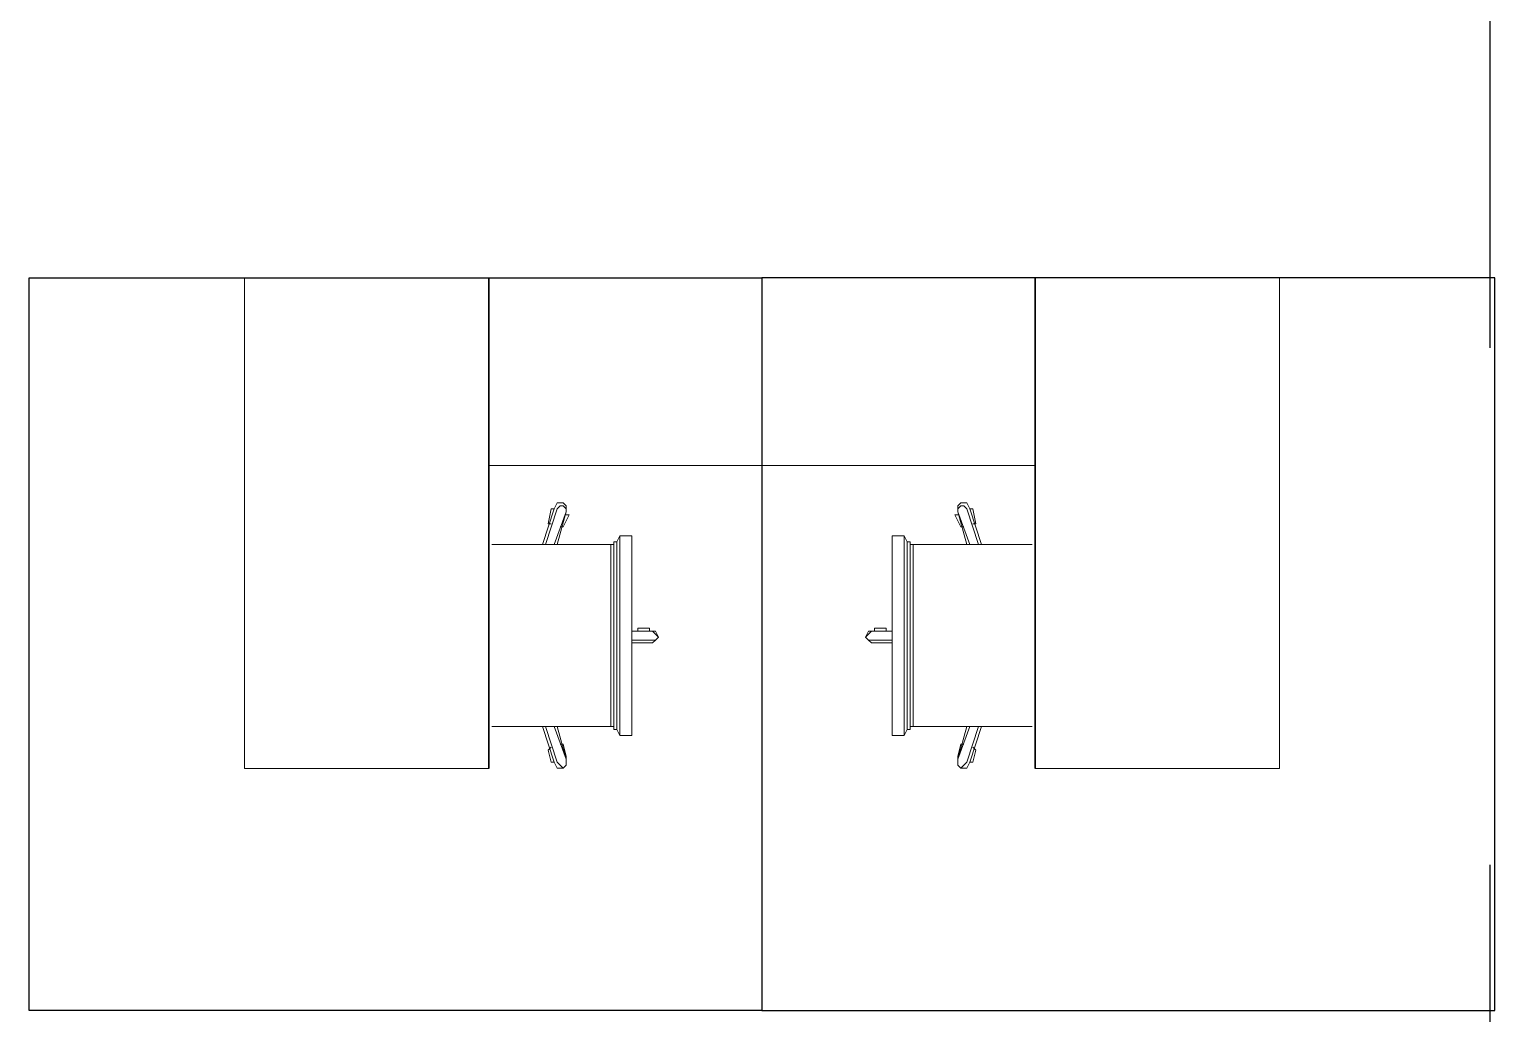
# Model space of a CAD drawing. Header units: millimetres. Extents: x 2148 to 2681, y 758 to 986.
# Drawn here: x 2601.71 to 2603.51, y 945.02 to 946.229 of the extents above; entities that cross this region are included whole.
import ezdxf

# ---------------------------------------------------------------- set-up
doc = ezdxf.new("R2010")
doc.units = ezdxf.units.MM
doc.linetypes.add('CENTER2', pattern=[28.575, 19.05, -3.175, 3.175, -3.175])
for name, color, linetype in [('at_Entity', 7, 'Continuous'), ('D', 1, 'Continuous'), ('S_GRID LINES', 252, 'Continuous')]:
    doc.layers.add(name, color=color, linetype=linetype)

msp = doc.modelspace()

# ---------------------------------------------------------------- linework, layer by layer
at = {"layer": 'at_Entity', "color": 0, "lineweight": 15}
for p, q in [((2601.9743082, 945.9235557, 0), (2602.6100848, 945.9235557, 0)), ((2601.9743082, 945.320837, 0), (2601.9743082, 945.9235557, 0)), ((2601.9743082, 945.9235557, 0), (2602.6100848, 945.9235557, 0)), ((2601.9743082, 945.320837, 0), (2601.9743082, 945.9235557, 0)), ((2603.2458615, 945.9235557, 0), (2602.6100848, 945.9235557, 0)), ((2603.2458615, 945.9235557, 0), (2602.6100848, 945.9235557, 0)), ((2603.2458615, 945.320837, 0), (2603.2458615, 945.9235557, 0)), ((2603.2458615, 945.320837, 0), (2603.2458615, 945.9235557, 0)), ((2602.2744272, 945.6929762, 0), (2602.6100848, 945.6929762, 0)), ((2602.2744272, 945.6929762, 0), (2602.6100848, 945.6929762, 0)), ((2602.9457424, 945.6929762, 0), (2602.6100848, 945.6929762, 0)), ((2602.9457424, 945.6929762, 0), (2602.6100848, 945.6929762, 0)), ((2602.3403075, 945.5957663, 0), (2602.3549475, 945.6396857, 0)), ((2602.3403075, 945.5957663, 0), (2602.3549475, 945.6396857, 0)), ((2602.3586074, 945.6396857, 0), (2602.3439674, 945.5957663, 0)), ((2602.3586074, 945.6396857, 0), (2602.3439674, 945.5957663, 0)), ((2602.3476272, 945.6213859, 0), (2602.3512871, 945.6396857, 0)), ((2602.3476272, 945.6213859, 0), (2602.3512871, 945.6396857, 0)), ((2602.3512871, 945.6396857, 0), (2602.3549475, 945.6396857, 0)), ((2602.3512871, 945.6396857, 0), (2602.3549475, 945.6396857, 0)), ((2602.3549475, 945.6396857, 0), (2602.3586074, 945.647006, 0)), ((2602.3549475, 945.6396857, 0), (2602.3586074, 945.647006, 0)), ((2602.3549475, 945.5957663, 0), (2602.3695875, 945.6360259, 0)), ((2602.3549475, 945.5957663, 0), (2602.3695875, 945.6360259, 0)), ((2602.3586074, 945.647006, 0), (2602.3659271, 945.647006, 0)), ((2602.3586074, 945.647006, 0), (2602.3659271, 945.647006, 0)), ((2602.3622672, 945.6433462, 0), (2602.3586074, 945.6396857, 0)), ((2602.3622672, 945.6433462, 0), (2602.3586074, 945.6396857, 0)), ((2602.3695875, 945.6360259, 0), (2602.3586074, 945.5957663, 0)), ((2602.3695875, 945.6360259, 0), (2602.3586074, 945.5957663, 0)), ((2602.3659271, 945.6433462, 0), (2602.3622672, 945.6433462, 0)), ((2602.3659271, 945.6433462, 0), (2602.3622672, 945.6433462, 0)), ((2602.3659271, 945.647006, 0), (2602.3695875, 945.6433462, 0)), ((2602.3659271, 945.647006, 0), (2602.3695875, 945.6433462, 0)), ((2602.3695875, 945.6396857, 0), (2602.3659271, 945.6433462, 0)), ((2602.3695875, 945.6396857, 0), (2602.3659271, 945.6433462, 0)), ((2602.3732474, 945.632366, 0), (2602.3659271, 945.617726, 0)), ((2602.3732474, 945.632366, 0), (2602.3659271, 945.617726, 0)), ((2602.3695875, 945.6433462, 0), (2602.3695875, 945.6360259, 0)), ((2602.3695875, 945.6433462, 0), (2602.3695875, 945.6360259, 0)), ((2602.3695875, 945.6360259, 0), (2602.3695875, 945.6396857, 0)), ((2602.3695875, 945.6360259, 0), (2602.3695875, 945.6396857, 0)), ((2602.3695875, 945.632366, 0), (2602.3732474, 945.632366, 0)), ((2602.3695875, 945.632366, 0), (2602.3732474, 945.632366, 0)), ((2602.8505822, 945.632366, 0), (2602.8469223, 945.632366, 0)), ((2602.8469223, 945.632366, 0), (2602.8542426, 945.617726, 0)), ((2602.8505822, 945.632366, 0), (2602.8469223, 945.632366, 0)), ((2602.8469223, 945.632366, 0), (2602.8542426, 945.617726, 0)), ((2602.8542426, 945.647006, 0), (2602.8505822, 945.6433462, 0)), ((2602.8542426, 945.647006, 0), (2602.8505822, 945.6433462, 0)), ((2602.8505822, 945.6433462, 0), (2602.8505822, 945.6360259, 0)), ((2602.8505822, 945.6396857, 0), (2602.8542426, 945.6433462, 0)), ((2602.8505822, 945.6433462, 0), (2602.8505822, 945.6360259, 0)), ((2602.8505822, 945.6396857, 0), (2602.8542426, 945.6433462, 0)), ((2602.8505822, 945.6360259, 0), (2602.8505822, 945.6396857, 0)), ((2602.8505822, 945.6360259, 0), (2602.8505822, 945.6396857, 0)), ((2602.8652221, 945.5957663, 0), (2602.8505822, 945.6360259, 0)), ((2602.8505822, 945.6360259, 0), (2602.8615623, 945.5957663, 0)), ((2602.8652221, 945.5957663, 0), (2602.8505822, 945.6360259, 0)), ((2602.8505822, 945.6360259, 0), (2602.8615623, 945.5957663, 0)), ((2602.8615623, 945.647006, 0), (2602.8542426, 945.647006, 0)), ((2602.8615623, 945.647006, 0), (2602.8542426, 945.647006, 0)), ((2602.8542426, 945.6433462, 0), (2602.8579025, 945.6433462, 0)), ((2602.8542426, 945.6433462, 0), (2602.8579025, 945.6433462, 0)), ((2602.8579025, 945.6433462, 0), (2602.8615623, 945.6396857, 0)), ((2602.8579025, 945.6433462, 0), (2602.8615623, 945.6396857, 0)), ((2602.8652221, 945.6396857, 0), (2602.8615623, 945.647006, 0)), ((2602.8652221, 945.6396857, 0), (2602.8615623, 945.647006, 0)), ((2602.8615623, 945.6396857, 0), (2602.8762023, 945.5957663, 0)), ((2602.8615623, 945.6396857, 0), (2602.8762023, 945.5957663, 0)), ((2602.8798621, 945.5957663, 0), (2602.8652221, 945.6396857, 0)), ((2602.8688826, 945.6396857, 0), (2602.8652221, 945.6396857, 0)), ((2602.8798621, 945.5957663, 0), (2602.8652221, 945.6396857, 0)), ((2602.8688826, 945.6396857, 0), (2602.8652221, 945.6396857, 0)), ((2602.8725425, 945.6213859, 0), (2602.8688826, 945.6396857, 0)), ((2602.8725425, 945.6213859, 0), (2602.8688826, 945.6396857, 0)), ((2602.3512871, 945.6213859, 0), (2602.3476272, 945.6213859, 0)), ((2602.3512871, 945.6213859, 0), (2602.3476272, 945.6213859, 0)), ((2602.3659271, 945.617726, 0), (2602.3622672, 945.617726, 0)), ((2602.3659271, 945.617726, 0), (2602.3622672, 945.617726, 0)), ((2602.8542426, 945.617726, 0), (2602.8579025, 945.617726, 0)), ((2602.8542426, 945.617726, 0), (2602.8579025, 945.617726, 0)), ((2602.8688826, 945.6213859, 0), (2602.8725425, 945.6213859, 0)), ((2602.8688826, 945.6213859, 0), (2602.8725425, 945.6213859, 0)), ((2602.2780877, 945.5957663, 0), (2602.4244871, 945.5957663, 0)), ((2602.2780877, 945.5957663, 0), (2602.4244871, 945.5957663, 0)), ((2602.4244871, 945.3725065, 0), (2602.4244871, 945.5957663, 0)), ((2602.4244871, 945.5957663, 0), (2602.4281475, 945.5957663, 0)), ((2602.4244871, 945.3725065, 0), (2602.4244871, 945.5957663, 0)), ((2602.4244871, 945.5957663, 0), (2602.4281475, 945.5957663, 0)), ((2602.4281475, 945.3688467, 0), (2602.4281475, 945.5994262, 0)), ((2602.4281475, 945.5994262, 0), (2602.4318074, 945.5994262, 0)), ((2602.4281475, 945.3688467, 0), (2602.4281475, 945.5994262, 0)), ((2602.4281475, 945.5994262, 0), (2602.4318074, 945.5994262, 0)), ((2602.4281475, 945.5957663, 0), (2602.4281475, 945.5921059, 0)), ((2602.4281475, 945.5957663, 0), (2602.4281475, 945.5921059, 0)), ((2602.4318074, 945.5994262, 0), (2602.4354672, 945.6067459, 0)), ((2602.4318074, 945.5994262, 0), (2602.4354672, 945.6067459, 0)), ((2602.4318074, 945.3688467, 0), (2602.4318074, 945.5994262, 0)), ((2602.4318074, 945.3688467, 0), (2602.4318074, 945.5994262, 0)), ((2602.4354672, 945.6067459, 0), (2602.4391271, 945.6067459, 0)), ((2602.4354672, 945.3615264, 0), (2602.4354672, 945.6067459, 0)), ((2602.4354672, 945.6067459, 0), (2602.4391271, 945.6067459, 0)), ((2602.4354672, 945.3615264, 0), (2602.4354672, 945.6067459, 0)), ((2602.4391271, 945.6067459, 0), (2602.4427869, 945.6067459, 0)), ((2602.4391271, 945.6067459, 0), (2602.4427869, 945.6067459, 0)), ((2602.4427869, 945.6067459, 0), (2602.4501072, 945.6067459, 0)), ((2602.4427869, 945.6067459, 0), (2602.4501072, 945.6067459, 0)), ((2602.4501072, 945.6067459, 0), (2602.4501072, 945.5994262, 0)), ((2602.4501072, 945.6067459, 0), (2602.4501072, 945.5994262, 0)), ((2602.4501072, 945.5994262, 0), (2602.4501072, 945.3688467, 0)), ((2602.4501072, 945.5994262, 0), (2602.4501072, 945.3688467, 0)), ((2602.7773828, 945.6067459, 0), (2602.7700625, 945.6067459, 0)), ((2602.7700625, 945.6067459, 0), (2602.7700625, 945.5994262, 0)), ((2602.7773828, 945.6067459, 0), (2602.7700625, 945.6067459, 0)), ((2602.7700625, 945.6067459, 0), (2602.7700625, 945.5994262, 0)), ((2602.7700625, 945.5994262, 0), (2602.7700625, 945.3688467, 0)), ((2602.7700625, 945.5994262, 0), (2602.7700625, 945.3688467, 0)), ((2602.7810426, 945.6067459, 0), (2602.7773828, 945.6067459, 0)), ((2602.7810426, 945.6067459, 0), (2602.7773828, 945.6067459, 0)), ((2602.7847025, 945.6067459, 0), (2602.7810426, 945.6067459, 0)), ((2602.7847025, 945.6067459, 0), (2602.7810426, 945.6067459, 0)), ((2602.7883623, 945.5994262, 0), (2602.7847025, 945.6067459, 0)), ((2602.7847025, 945.3615264, 0), (2602.7847025, 945.6067459, 0)), ((2602.7883623, 945.5994262, 0), (2602.7847025, 945.6067459, 0)), ((2602.7847025, 945.3615264, 0), (2602.7847025, 945.6067459, 0)), ((2602.7883623, 945.3688467, 0), (2602.7883623, 945.5994262, 0)), ((2602.7920222, 945.5994262, 0), (2602.7883623, 945.5994262, 0)), ((2602.7883623, 945.3688467, 0), (2602.7883623, 945.5994262, 0)), ((2602.7920222, 945.5994262, 0), (2602.7883623, 945.5994262, 0)), ((2602.7920222, 945.3688467, 0), (2602.7920222, 945.5994262, 0)), ((2602.7920222, 945.3688467, 0), (2602.7920222, 945.5994262, 0)), ((2602.7956826, 945.5957663, 0), (2602.7920222, 945.5957663, 0)), ((2602.7920222, 945.5957663, 0), (2602.7920222, 945.5921059, 0)), ((2602.7956826, 945.5957663, 0), (2602.7920222, 945.5957663, 0)), ((2602.7920222, 945.5957663, 0), (2602.7920222, 945.5921059, 0)), ((2602.7956826, 945.3725065, 0), (2602.7956826, 945.5957663, 0)), ((2602.942082, 945.5957663, 0), (2602.7956826, 945.5957663, 0)), ((2602.7956826, 945.3725065, 0), (2602.7956826, 945.5957663, 0)), ((2602.942082, 945.5957663, 0), (2602.7956826, 945.5957663, 0)), ((2602.4501072, 945.4896265, 0), (2602.4757274, 945.4896265, 0)), ((2602.4757274, 945.4896265, 0), (2602.4501072, 945.4896265, 0)), ((2602.4501072, 945.4896265, 0), (2602.4757274, 945.4896265, 0)), ((2602.4757274, 945.4896265, 0), (2602.4501072, 945.4896265, 0)), ((2602.4574269, 945.4896265, 0), (2602.4574269, 945.4932863, 0)), ((2602.4574269, 945.4932863, 0), (2602.4720669, 945.4932863, 0)), ((2602.4574269, 945.4896265, 0), (2602.4574269, 945.4932863, 0)), ((2602.4574269, 945.4932863, 0), (2602.4720669, 945.4932863, 0)), ((2602.4720669, 945.4932863, 0), (2602.4720669, 945.4896265, 0)), ((2602.4720669, 945.4932863, 0), (2602.4720669, 945.4896265, 0)), ((2602.4793872, 945.485966, 0), (2602.4757274, 945.4896265, 0)), ((2602.4757274, 945.4896265, 0), (2602.4793872, 945.4896265, 0)), ((2602.4793872, 945.485966, 0), (2602.4757274, 945.4896265, 0)), ((2602.4757274, 945.4896265, 0), (2602.4793872, 945.4896265, 0)), ((2602.4793872, 945.4896265, 0), (2602.4830471, 945.4823062, 0)), ((2602.4793872, 945.4896265, 0), (2602.4830471, 945.4823062, 0)), ((2602.7407825, 945.4896265, 0), (2602.7371226, 945.4823062, 0)), ((2602.7407825, 945.4896265, 0), (2602.7371226, 945.4823062, 0)), ((2602.7407825, 945.485966, 0), (2602.7444423, 945.4896265, 0)), ((2602.7444423, 945.4896265, 0), (2602.7407825, 945.4896265, 0)), ((2602.7407825, 945.485966, 0), (2602.7444423, 945.4896265, 0)), ((2602.7444423, 945.4896265, 0), (2602.7407825, 945.4896265, 0)), ((2602.7700625, 945.4896265, 0), (2602.7444423, 945.4896265, 0)), ((2602.7444423, 945.4896265, 0), (2602.7700625, 945.4896265, 0)), ((2602.7700625, 945.4896265, 0), (2602.7444423, 945.4896265, 0)), ((2602.7444423, 945.4896265, 0), (2602.7700625, 945.4896265, 0)), ((2602.7627428, 945.4932863, 0), (2602.7481028, 945.4932863, 0)), ((2602.7481028, 945.4932863, 0), (2602.7481028, 945.4896265, 0)), ((2602.7627428, 945.4932863, 0), (2602.7481028, 945.4932863, 0)), ((2602.7481028, 945.4932863, 0), (2602.7481028, 945.4896265, 0)), ((2602.7627428, 945.4896265, 0), (2602.7627428, 945.4932863, 0)), ((2602.7627428, 945.4896265, 0), (2602.7627428, 945.4932863, 0)), ((2602.4757274, 945.4786463, 0), (2602.4501072, 945.4786463, 0)), ((2602.4757274, 945.4786463, 0), (2602.4501072, 945.4786463, 0)), ((2602.4757274, 945.4749865, 0), (2602.4501072, 945.4749865, 0)), ((2602.4757274, 945.4749865, 0), (2602.4501072, 945.4749865, 0)), ((2602.4720669, 945.4749865, 0), (2602.4574269, 945.4749865, 0)), ((2602.4720669, 945.4749865, 0), (2602.4574269, 945.4749865, 0)), ((2602.4757274, 945.4786463, 0), (2602.4793872, 945.4786463, 0)), ((2602.4793872, 945.4786463, 0), (2602.4757274, 945.4749865, 0)), ((2602.4757274, 945.4786463, 0), (2602.4793872, 945.4786463, 0)), ((2602.4793872, 945.4786463, 0), (2602.4757274, 945.4749865, 0)), ((2602.4830471, 945.4823062, 0), (2602.4793872, 945.485966, 0)), ((2602.4830471, 945.4823062, 0), (2602.4793872, 945.485966, 0)), ((2602.4793872, 945.4786463, 0), (2602.4830471, 945.4823062, 0)), ((2602.4830471, 945.4823062, 0), (2602.4793872, 945.4786463, 0)), ((2602.4793872, 945.4786463, 0), (2602.4830471, 945.4823062, 0)), ((2602.4830471, 945.4823062, 0), (2602.4793872, 945.4786463, 0)), ((2602.7371226, 945.4823062, 0), (2602.7407825, 945.485966, 0)), ((2602.7371226, 945.4823062, 0), (2602.7407825, 945.485966, 0)), ((2602.7407825, 945.4786463, 0), (2602.7371226, 945.4823062, 0)), ((2602.7371226, 945.4823062, 0), (2602.7407825, 945.4786463, 0)), ((2602.7407825, 945.4786463, 0), (2602.7371226, 945.4823062, 0)), ((2602.7371226, 945.4823062, 0), (2602.7407825, 945.4786463, 0)), ((2602.7444423, 945.4786463, 0), (2602.7407825, 945.4786463, 0)), ((2602.7407825, 945.4786463, 0), (2602.7444423, 945.4749865, 0)), ((2602.7444423, 945.4786463, 0), (2602.7407825, 945.4786463, 0)), ((2602.7407825, 945.4786463, 0), (2602.7444423, 945.4749865, 0)), ((2602.7444423, 945.4786463, 0), (2602.7700625, 945.4786463, 0)), ((2602.7444423, 945.4786463, 0), (2602.7700625, 945.4786463, 0)), ((2602.7444423, 945.4749865, 0), (2602.7700625, 945.4749865, 0)), ((2602.7444423, 945.4749865, 0), (2602.7700625, 945.4749865, 0)), ((2602.7481028, 945.4749865, 0), (2602.7627428, 945.4749865, 0)), ((2602.7481028, 945.4749865, 0), (2602.7627428, 945.4749865, 0)), ((2602.4244871, 945.3725065, 0), (2602.2780877, 945.3725065, 0)), ((2602.4244871, 945.3725065, 0), (2602.2780877, 945.3725065, 0)), ((2602.3549475, 945.3285865, 0), (2602.3403075, 945.3725065, 0)), ((2602.3549475, 945.3285865, 0), (2602.3403075, 945.3725065, 0)), ((2602.3586074, 945.3285865, 0), (2602.3439674, 945.3725065, 0)), ((2602.3586074, 945.3285865, 0), (2602.3439674, 945.3725065, 0)), ((2602.3549475, 945.3725065, 0), (2602.3695875, 945.3322464, 0)), ((2602.3549475, 945.3725065, 0), (2602.3695875, 945.3322464, 0)), ((2602.3695875, 945.3322464, 0), (2602.3586074, 945.3725065, 0)), ((2602.3695875, 945.3322464, 0), (2602.3586074, 945.3725065, 0)), ((2602.4281475, 945.3725065, 0), (2602.4244871, 945.3725065, 0)), ((2602.4281475, 945.3725065, 0), (2602.4244871, 945.3725065, 0)), ((2602.4281475, 945.3761664, 0), (2602.4281475, 945.3725065, 0)), ((2602.4281475, 945.3761664, 0), (2602.4281475, 945.3725065, 0)), ((2602.4318074, 945.3688467, 0), (2602.4281475, 945.3688467, 0)), ((2602.4318074, 945.3688467, 0), (2602.4281475, 945.3688467, 0)), ((2602.4354672, 945.3615264, 0), (2602.4318074, 945.3688467, 0)), ((2602.4354672, 945.3615264, 0), (2602.4318074, 945.3688467, 0)), ((2602.4391271, 945.3615264, 0), (2602.4354672, 945.3615264, 0)), ((2602.4391271, 945.3615264, 0), (2602.4354672, 945.3615264, 0)), ((2602.4391271, 945.3615264, 0), (2602.4427869, 945.3615264, 0)), ((2602.4391271, 945.3615264, 0), (2602.4427869, 945.3615264, 0)), ((2602.4501072, 945.3615264, 0), (2602.4427869, 945.3615264, 0)), ((2602.4501072, 945.3615264, 0), (2602.4427869, 945.3615264, 0)), ((2602.4501072, 945.3688467, 0), (2602.4501072, 945.3615264, 0)), ((2602.4501072, 945.3688467, 0), (2602.4501072, 945.3615264, 0)), ((2602.7700625, 945.3688467, 0), (2602.7700625, 945.3615264, 0)), ((2602.7700625, 945.3688467, 0), (2602.7700625, 945.3615264, 0)), ((2602.7700625, 945.3615264, 0), (2602.7773828, 945.3615264, 0)), ((2602.7700625, 945.3615264, 0), (2602.7773828, 945.3615264, 0)), ((2602.7810426, 945.3615264, 0), (2602.7773828, 945.3615264, 0)), ((2602.7810426, 945.3615264, 0), (2602.7773828, 945.3615264, 0)), ((2602.7810426, 945.3615264, 0), (2602.7847025, 945.3615264, 0)), ((2602.7810426, 945.3615264, 0), (2602.7847025, 945.3615264, 0)), ((2602.7847025, 945.3615264, 0), (2602.7883623, 945.3688467, 0)), ((2602.7847025, 945.3615264, 0), (2602.7883623, 945.3688467, 0)), ((2602.7883623, 945.3688467, 0), (2602.7920222, 945.3688467, 0)), ((2602.7883623, 945.3688467, 0), (2602.7920222, 945.3688467, 0)), ((2602.7920222, 945.3761664, 0), (2602.7920222, 945.3725065, 0)), ((2602.7920222, 945.3761664, 0), (2602.7920222, 945.3725065, 0)), ((2602.7920222, 945.3725065, 0), (2602.7956826, 945.3725065, 0)), ((2602.7920222, 945.3725065, 0), (2602.7956826, 945.3725065, 0)), ((2602.7956826, 945.3725065, 0), (2602.942082, 945.3725065, 0)), ((2602.7956826, 945.3725065, 0), (2602.942082, 945.3725065, 0)), ((2602.8652221, 945.3725065, 0), (2602.8505822, 945.3322464, 0)), ((2602.8505822, 945.3322464, 0), (2602.8615623, 945.3725065, 0)), ((2602.8652221, 945.3725065, 0), (2602.8505822, 945.3322464, 0)), ((2602.8505822, 945.3322464, 0), (2602.8615623, 945.3725065, 0)), ((2602.8615623, 945.3285865, 0), (2602.8762023, 945.3725065, 0)), ((2602.8615623, 945.3285865, 0), (2602.8762023, 945.3725065, 0)), ((2602.8652221, 945.3285865, 0), (2602.8798621, 945.3725065, 0)), ((2602.8652221, 945.3285865, 0), (2602.8798621, 945.3725065, 0)), ((2602.3476272, 945.3432265, 0), (2602.3512871, 945.3468864, 0)), ((2602.3476272, 945.3432265, 0), (2602.3512871, 945.3468864, 0)), ((2602.3512871, 945.3285865, 0), (2602.3476272, 945.3432265, 0)), ((2602.3512871, 945.3285865, 0), (2602.3476272, 945.3432265, 0)), ((2602.3622672, 945.3505462, 0), (2602.3659271, 945.3505462, 0)), ((2602.3622672, 945.3505462, 0), (2602.3659271, 945.3505462, 0)), ((2602.3659271, 945.3505462, 0), (2602.3695875, 945.3359062, 0)), ((2602.3659271, 945.3505462, 0), (2602.3695875, 945.3359062, 0)), ((2602.8542426, 945.3505462, 0), (2602.8505822, 945.3359062, 0)), ((2602.8542426, 945.3505462, 0), (2602.8505822, 945.3359062, 0)), ((2602.8579025, 945.3505462, 0), (2602.8542426, 945.3505462, 0)), ((2602.8579025, 945.3505462, 0), (2602.8542426, 945.3505462, 0)), ((2602.8725425, 945.3432265, 0), (2602.8688826, 945.3468864, 0)), ((2602.8725425, 945.3432265, 0), (2602.8688826, 945.3468864, 0)), ((2602.8688826, 945.3285865, 0), (2602.8725425, 945.3432265, 0)), ((2602.8688826, 945.3285865, 0), (2602.8725425, 945.3432265, 0)), ((2602.3549475, 945.3285865, 0), (2602.3512871, 945.3285865, 0)), ((2602.3549475, 945.3285865, 0), (2602.3512871, 945.3285865, 0)), ((2602.3586074, 945.3212668, 0), (2602.3549475, 945.3285865, 0)), ((2602.3586074, 945.3212668, 0), (2602.3549475, 945.3285865, 0)), ((2602.3622672, 945.3249267, 0), (2602.3586074, 945.3285865, 0)), ((2602.3622672, 945.3249267, 0), (2602.3586074, 945.3285865, 0)), ((2602.3659271, 945.3212668, 0), (2602.3622672, 945.3249267, 0)), ((2602.3659271, 945.3212668, 0), (2602.3622672, 945.3249267, 0)), ((2602.3695875, 945.3249267, 0), (2602.3659271, 945.3212668, 0)), ((2602.3695875, 945.3249267, 0), (2602.3659271, 945.3212668, 0)), ((2602.3695875, 945.3249267, 0), (2602.3659271, 945.3212668, 0)), ((2602.3695875, 945.3249267, 0), (2602.3659271, 945.3212668, 0)), ((2602.3695875, 945.3359062, 0), (2602.3695875, 945.3322464, 0)), ((2602.3695875, 945.3359062, 0), (2602.3695875, 945.3322464, 0)), ((2602.3695875, 945.3322464, 0), (2602.3695875, 945.3249267, 0)), ((2602.3695875, 945.3322464, 0), (2602.3695875, 945.3249267, 0)), ((2602.3695875, 945.3285865, 0), (2602.3695875, 945.3249267, 0)), ((2602.3695875, 945.3285865, 0), (2602.3695875, 945.3249267, 0)), ((2602.8505822, 945.3359062, 0), (2602.8505822, 945.3322464, 0)), ((2602.8505822, 945.3359062, 0), (2602.8505822, 945.3322464, 0)), ((2602.8505822, 945.3322464, 0), (2602.8505822, 945.3249267, 0)), ((2602.8505822, 945.3322464, 0), (2602.8505822, 945.3249267, 0)), ((2602.8505822, 945.3285865, 0), (2602.8505822, 945.3249267, 0)), ((2602.8505822, 945.3285865, 0), (2602.8505822, 945.3249267, 0)), ((2602.8505822, 945.3249267, 0), (2602.8542426, 945.3212668, 0)), ((2602.8505822, 945.3249267, 0), (2602.8542426, 945.3212668, 0)), ((2602.8505822, 945.3249267, 0), (2602.8542426, 945.3212668, 0)), ((2602.8505822, 945.3249267, 0), (2602.8542426, 945.3212668, 0)), ((2602.8542426, 945.3212668, 0), (2602.8579025, 945.3249267, 0)), ((2602.8542426, 945.3212668, 0), (2602.8579025, 945.3249267, 0)), ((2602.8579025, 945.3249267, 0), (2602.8615623, 945.3285865, 0)), ((2602.8579025, 945.3249267, 0), (2602.8615623, 945.3285865, 0)), ((2602.8615623, 945.3212668, 0), (2602.8652221, 945.3285865, 0)), ((2602.8615623, 945.3212668, 0), (2602.8652221, 945.3285865, 0)), ((2602.8652221, 945.3285865, 0), (2602.8688826, 945.3285865, 0)), ((2602.8652221, 945.3285865, 0), (2602.8688826, 945.3285865, 0)), ((2601.9743082, 945.320837, 0), (2602.2744272, 945.320837, 0)), ((2601.9743082, 945.320837, 0), (2602.2744272, 945.320837, 0)), ((2602.3659271, 945.3212668, 0), (2602.3586074, 945.3212668, 0)), ((2602.3659271, 945.3212668, 0), (2602.3586074, 945.3212668, 0)), ((2602.8542426, 945.3212668, 0), (2602.8615623, 945.3212668, 0)), ((2602.8542426, 945.3212668, 0), (2602.8615623, 945.3212668, 0)), ((2603.2458615, 945.320837, 0), (2602.9457424, 945.320837, 0)), ((2603.2458615, 945.320837, 0), (2602.9457424, 945.320837, 0))]:
    msp.add_line(p, q, dxfattribs=at)
at = {"layer": 'at_Entity', "color": 0, "lineweight": 35}
for p, q in [((2602.2744272, 945.320837, 0), (2602.2744272, 945.9235557, 0)), ((2602.2744272, 945.320837, 0), (2602.2744272, 945.9235557, 0)), ((2602.9457424, 945.320837, 0), (2602.9457424, 945.9235557, 0)), ((2602.9457424, 945.320837, 0), (2602.9457424, 945.9235557, 0))]:
    msp.add_line(p, q, dxfattribs=at)
at = {"layer": 'D', "ltscale": 0.5, "elevation": 0}
for points in [[(2601.7100848, 945.0235557), (2601.7100848, 945.9235557), (2602.6100848, 945.9235557), (2602.6100848, 945.0235557)], [(2601.7100848, 945.0235557), (2601.7100848, 945.9235557), (2602.6100848, 945.9235557), (2602.6100848, 945.0235557)], [(2603.5100848, 945.0235557), (2603.5100848, 945.9235557), (2602.6100848, 945.9235557), (2602.6100848, 945.0235557)], [(2603.5100848, 945.0235557), (2603.5100848, 945.9235557), (2602.6100848, 945.9235557), (2602.6100848, 945.0235557)]]:
    msp.add_lwpolyline(points, close=True, dxfattribs=at)
at = {"layer": 'S_GRID LINES', "linetype": 'CENTER2', "ltscale": 0.2}
msp.add_line((2603.5043609, 922.9776771, 0), (2603.5043609, 979.8917928, 0), dxfattribs=at)

doc.saveas('drawing.dxf')
